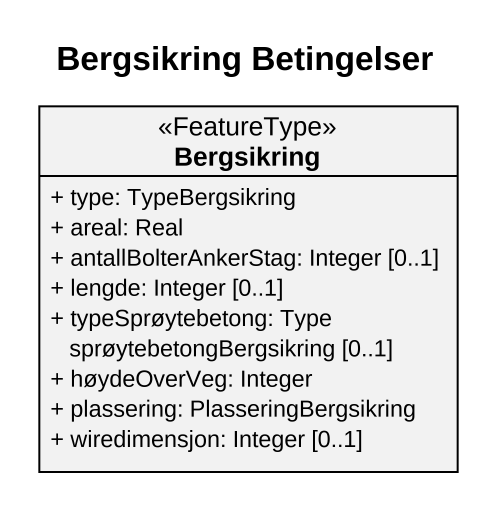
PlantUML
@startuml
title Bergsikring Betingelser
hide circle
hide empty members
skinparam classAttributeIconSize 0
class Bergsikring <<FeatureType>> {
  + type: TypeBergsikring
  + areal: Real
  + antallBolterAnkerStag: Integer [0..1]
  + lengde: Integer [0..1]
  + typeSprøytebetong: Type sprøytebetongBergsikring [0..1]
  + høydeOverVeg: Integer
  + plassering: PlasseringBergsikring
  + wiredimensjon: Integer [0..1]
}
@enduml
